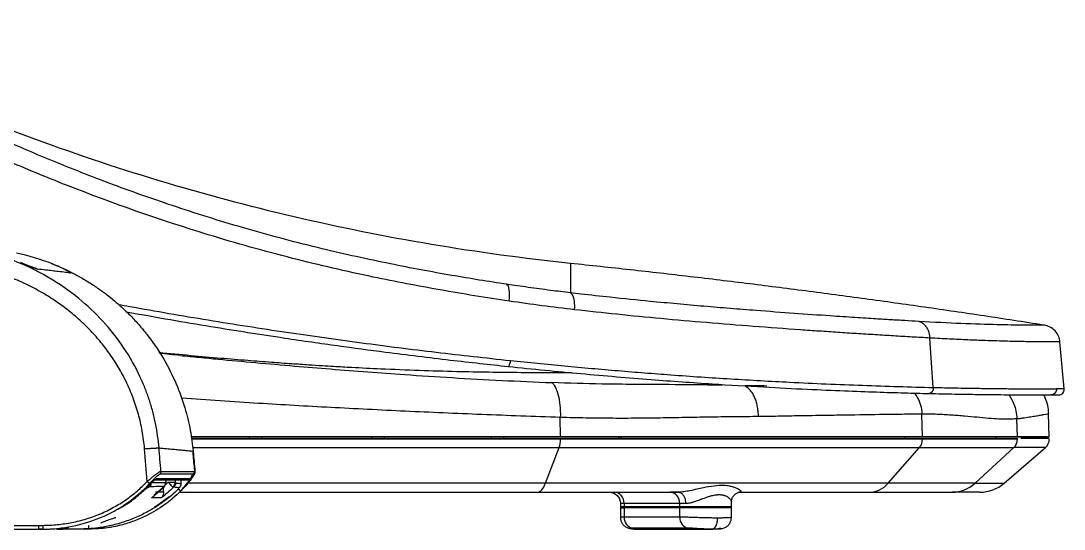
# Model space of a CAD drawing. Header units: millimetres. Extents: x 22 to 2359, y 6 to 1660.
# Drawn here: x 549.2 to 831.1, y 514.5 to 651.9 of the extents above; entities that cross this region are included whole.
import ezdxf

# ---------------------------------------------------------------- set-up
doc = ezdxf.new("R2010")
doc.units = ezdxf.units.MM
doc.layers.get('0').update_dxf_attribs({"linetype": 'CONTINUOUS'})

msp = doc.modelspace()

# ---------------------------------------------------------------- linework, layer by layer
for p, q in [((553.62, 584.66), (553.72, 584.84)), ((697.76, 586.31), (697.72, 578.36)), ((795.77, 552.77), (794.87, 566.14)), ((831.12, 552.38), (830.01, 565.09)), ((827.55, 550.75), (829.63, 550.75)), ((831.12, 552.38), (829.03, 552.38)), ((695.05, 539.45), (694.99, 544.67)), ((792.85, 539.45), (792.68, 545.55)), ((818.53, 539.45), (818.37, 544.31)), ((827.11, 539.45), (826.89, 545.77)), ((695.05, 539.45), (595.24, 539.45)), ((695.05, 538.94), (595.31, 538.94)), ((695.05, 538.82), (595.33, 538.82)), ((611.01, 538.94), (611.01, 539.44)), ((614.44, 538.94), (614.44, 539.44)), ((644.08, 538.94), (644.08, 539.44)), ((647.45, 538.94), (647.45, 539.44)), ((676.44, 538.94), (676.44, 539.44)), ((679.72, 538.94), (679.72, 539.44)), ((694.05, 539.44), (694.05, 539.45)), ((792.85, 539.45), (695.05, 539.45)), ((695.05, 538.82), (695.05, 538.94)), ((792.85, 538.94), (695.05, 538.94)), ((792.85, 538.82), (695.05, 538.82)), ((710.83, 538.94), (710.83, 539.44)), ((711.42, 538.94), (711.42, 539.44)), ((718.61, 539.04), (718.61, 538.94)), ((723.61, 538.94), (723.61, 539.04)), ((728.86, 539.04), (728.86, 538.94)), ((733.86, 538.94), (733.86, 539.04)), ((745.73, 538.94), (745.74, 539.04)), ((778.37, 538.94), (778.38, 539.04)), ((788.21, 538.94), (788.21, 539.44)), ((790.57, 539.44), (790.57, 539.45)), ((818.53, 539.45), (792.85, 539.45)), ((792.85, 538.82), (792.85, 538.94)), ((818.53, 538.94), (792.85, 538.94)), ((818.53, 538.82), (792.85, 538.82)), ((812.78, 538.94), (812.78, 539.44)), ((815.71, 539.44), (815.71, 539.45)), ((818.53, 539.45), (827.11, 539.45)), ((818.53, 538.82), (818.53, 538.94)), ((824.11, 539.44), (824.11, 539.45)), ((827.11, 538.82), (827.11, 538.94)), ((595.67, 536.56), (694.71, 536.56)), ((690.98, 526.9), (694.71, 536.56)), ((694.71, 536.56), (792.06, 536.56)), ((783.6, 526.9), (792.06, 536.56)), ((792.06, 536.56), (817.56, 536.56)), ((807.05, 526.9), (817.56, 536.56)), ((814.93, 526.9), (826.08, 536.56)), ((826.08, 536.56), (817.56, 536.56)), ((587.08, 530.08), (596.26, 530.08)), ((585.25, 527.77), (594.38, 527.77)), ((586.02, 528.16), (595.17, 528.16)), ((586.91, 529.43), (596.09, 529.43)), ((588.4, 527.77), (588.39, 527.2)), ((588.42, 527.2), (588.39, 527.2)), ((590.99, 527.12), (591, 527.77)), ((589.01, 527.16), (590.99, 527.12)), ((592.15, 524.45), (688.8, 524.45)), ((592.49, 526.73), (592.46, 526.66)), ((690.98, 526.9), (594.25, 526.9)), ((688.8, 524.45), (726.88, 524.45)), ((783.6, 526.9), (690.98, 526.9)), ((726.88, 524.45), (724.64, 524.45)), ((743.71, 524.45), (778.62, 524.45)), ((778.62, 524.45), (800.87, 524.45)), ((807.05, 526.9), (783.6, 526.9)), ((808.38, 524.45), (800.87, 524.45)), ((807.05, 526.9), (814.93, 526.9)), ((741.24, 520.45), (741.24, 521.8)), ((711.24, 521.45), (711.24, 520.45)), ((711.24, 521.45), (712.24, 521.45)), ((712.24, 520.45), (711.24, 520.45)), ((711.24, 520.25), (711.24, 517.45)), ((711.24, 520.25), (712.24, 520.25)), ((712.24, 521.45), (727.24, 521.45)), ((712.24, 521.45), (712.24, 520.45)), ((727.24, 520.45), (712.24, 520.45)), ((727.24, 520.25), (712.24, 520.25)), ((712.24, 520.25), (712.24, 517.7)), ((727.24, 521.45), (727.24, 520.45)), ((727.24, 521.45), (728.84, 521.45)), ((741.24, 520.45), (727.24, 520.45)), ((727.24, 520.25), (727.24, 517.7)), ((741.24, 520.25), (727.24, 520.25)), ((741.24, 517.45), (741.24, 520.25)), ((727.24, 517.7), (712.24, 517.7)), ((555.05, 514.45), (553.98, 514.45)), ((564.93, 514.45), (560.12, 514.45)), ((567.68, 514.45), (567.62, 514.45)), ((729.56, 514.71), (714.56, 514.71)), ((716.49, 514.45), (735.99, 514.45))]:
    msp.add_line(p, q)
for centre, radius, start, end in [((829.63, 552.25), 1.5, 270.0023, 4.9998), ((824.11, 538.82), 3, 310.9144, 0), ((586.42, 527.24), 2, 317.9791, 358.9812), ((808.38, 534.45), 10, 270, 310.9144), ((711.44, 520.25), 0.2, 90, 180), ((741.04, 520.25), 0.2, 0, 90)]:
    msp.add_arc(centre, radius, start, end)
at = {"extrusion": (0, 0, -1)}
msp.add_arc((-708.24, 521.45), 3, 90, 180, dxfattribs=at)
for centre, major_axis, ratio, start_param, end_param in [((679.66, 575.77), (-0.74, -4.94), 0.293308, 1.685243, 3.048387), ((681.07, 559.95), (0.16, 1.49), 0.297642, 3.141595, 4.813893), ((694.05, 538.82), (0, -3), 0.334138, 0.714091, 1.570796), ((790.57, 538.82), (0, -3), 0.75932, 0.714091, 1.570796), ((815.71, 538.82), (0, -3), 0.942802, 0.714091, 1.570796), ((688.8, 534.45), (0, -10), 0.334138, 0, 0.714091), ((709.64, 521.45), (0, -3), 0.866025, 1.570796, 3.141593), ((724.64, 521.45), (0, 3), 0.866025, 4.712389, 6.283185), ((778.62, 534.45), (0, -10), 0.75932, 0, 0.714091), ((800.87, 534.45), (0, -10), 0.942802, 0, 0.714091), ((712.41, 520.25), (0, -0.2), 0.866025, 3.141593, 4.712389), ((727.41, 520.25), (0, -0.2), 0.866025, 3.141593, 4.712389), ((714.84, 517.7), (0, -3), 0.866025, 4.712389, 6.175836), ((729.84, 517.7), (0, -3), 0.866025, 4.712389, 6.175836), ((553.98, 515.95), (0, -1.5), 0.117035, 0, 1.214665)]:
    msp.add_ellipse(centre, major_axis=major_axis, ratio=ratio, start_param=start_param, end_param=end_param)
for points, knots in [([(697.76, 586.31), (685.16, 587.63), (660.13, 591.05), (623, 598.52), (586.47, 608.29), (550.56, 620.4), (515.26, 634.84), (492.32, 645.96), (480.99, 651.91)], [0, 0, 0, 0, 0.166532, 0.332786, 0.498285, 0.664187, 0.83162, 1, 1, 1, 1]), ([(680.53, 580.67), (675.59, 581.41), (665.11, 583.1), (648.46, 586.22), (629.99, 590.3), (610.69, 595.4), (591.88, 601.24), (574.8, 607.28), (559.33, 613.32), (544.9, 619.47), (535.54, 623.73), (530.9, 625.87)], [0, 0, 0, 0, 0.098427, 0.207825, 0.329348, 0.463256, 0.590093, 0.704031, 0.806426, 0.903868, 1, 1, 1, 1]), ([(681.18, 576.11), (678.05, 576.59), (671.85, 577.54), (662.59, 579.12), (653.48, 580.8), (643.8, 582.74), (633.54, 584.99), (618.63, 588.62), (594.48, 595.37), (568.61, 604.45), (548.08, 612.93), (537.2, 617.71), (531.75, 620.17), (528.81, 621.51)], [0, 0, 0, 0, 0.061288, 0.121464, 0.180539, 0.238528, 0.309419, 0.379865, 0.528069, 0.779807, 0.889196, 0.940022, 1, 1, 1, 1]), ([(586.56, 536.41), (586.45, 537.51), (586.23, 539.71), (585.65, 542.99), (584.89, 546.25), (583.93, 549.47), (582.78, 552.63), (580.72, 557.4), (577.19, 563.67), (571.59, 570.78), (564.77, 577.21), (557.77, 582.07), (550.65, 585.78), (543.61, 588.59), (538.42, 589.8), (535.69, 590.44)], [0, 0, 0, 0, 0.041577, 0.083349, 0.125291, 0.167397, 0.209672, 0.252113, 0.362822, 0.479423, 0.591867, 0.715085, 0.799396, 0.894374, 1, 1, 1, 1]), ([(549.42, 586.44), (550.38, 586.04), (551.3, 585.66), (552.82, 585.07), (553.43, 584.87), (553.72, 584.84)], [0, 0, 0, 0, 0.5, 0.5, 1, 1, 1, 1]), ([(582.65, 536.2), (582.57, 537), (582.41, 538.61), (581.92, 541.75), (581.06, 545.54), (579.66, 549.86), (577.94, 553.91), (575.95, 557.7), (573.71, 561.25), (571.23, 564.58), (568.52, 567.71), (565.55, 570.66), (562.31, 573.45), (558.76, 576.07), (554.86, 578.53), (550.56, 580.79), (545.83, 582.82), (541.58, 584.23), (537.97, 585.19), (536.09, 585.58), (535.15, 585.77)], [0, 0, 0, 0, 0.032808, 0.065551, 0.129003, 0.190348, 0.249738, 0.307492, 0.364133, 0.420184, 0.47618, 0.532714, 0.59044, 0.650128, 0.712525, 0.778309, 0.847981, 0.921887, 0.960762, 1, 1, 1, 1]), ([(553.72, 584.84), (554.46, 584.76), (555.91, 584.61), (557.74, 584.4), (559.59, 584.18), (561.38, 583.96), (562.31, 583.82), (562.78, 583.75)], [0, 0, 0, 0, 0.175883, 0.342762, 0.500649, 0.747647, 1, 1, 1, 1]), ([(562.78, 583.75), (562.93, 583.72), (562.39, 584.06), (560.47, 585.03), (559.14, 585.63), (557.76, 586.17)], [0, 0, 0, 0, 0.5, 0.5, 1, 1, 1, 1]), ([(558.32, 585.94), (559.55, 585.44), (560.67, 584.92), (561.83, 584.33), (562.12, 584.17), (562.31, 584.06)], [0, 0, 0, 0, 0.687315, 0.687315, 1, 1, 1, 1]), ([(562.63, 584), (563.46, 583.59), (565.27, 582.63), (567.95, 581.04), (570.57, 579.28), (572.9, 577.54), (574.97, 575.84), (576.78, 574.22), (578.36, 572.7), (579.72, 571.29), (580.88, 570.02), (581.84, 568.9), (582.63, 567.95), (584.76, 565.26), (587.86, 560.68), (591.23, 553.99), (593.57, 547.5), (595.08, 541.38), (595.55, 537.4), (595.78, 535.51)], [0, 0, 0, 0, 0.045267, 0.100544, 0.151922, 0.199399, 0.242974, 0.282649, 0.318421, 0.350294, 0.378265, 0.402336, 0.422506, 0.438776, 0.570188, 0.692013, 0.80425, 0.906934, 1, 1, 1, 1]), ([(697.72, 578.36), (695.94, 578.57), (692.14, 579.04), (686.41, 579.81), (682.45, 580.38), (680.53, 580.67)], [0, 0, 0, 0, 0.314545, 0.66942, 1, 1, 1, 1]), ([(791.82, 570.62), (790.58, 570.69), (788.11, 570.84), (784.27, 571.07), (779.82, 571.34), (774.41, 571.68), (763.96, 572.37), (752.65, 573.19), (740.93, 574.12), (733.79, 574.71), (726.59, 575.35), (718.2, 576.14), (709.54, 577.02), (702.28, 577.82), (698.66, 578.25), (697.72, 578.36)], [0, 0, 0, 0, 0.048879, 0.097766, 0.146658, 0.214638, 0.292956, 0.511545, 0.584218, 0.656424, 0.727756, 0.797817, 0.900292, 0.973892, 1, 1, 1, 1]), ([(575.62, 575.23), (576.62, 575.04), (584.71, 573.58), (599.88, 570.97), (620.76, 567.7), (641.29, 564.81), (661.49, 562.24), (674.83, 560.78), (681.53, 560.05)], [0, 0, 0, 0, 0.02826, 0.226439, 0.425236, 0.615622, 0.807195, 1, 1, 1, 1]), ([(698.84, 573.8), (695.91, 574.15), (690.08, 574.84), (684.14, 575.69), (681.18, 576.11)], [0, 0, 0, 0, 0.501494, 1, 1, 1, 1]), ([(577.49, 573.27), (577.73, 573.22), (581.79, 572.49), (589.48, 571.13), (603.6, 568.75), (616.33, 566.75), (627.73, 565.08), (636.83, 563.79), (649.32, 562.12), (662.14, 560.54), (673.16, 559.28), (678.37, 558.73), (680.91, 558.45)], [0, 0, 0, 0, 0.006967, 0.11646, 0.220843, 0.412647, 0.483125, 0.550323, 0.675985, 0.846064, 0.92484, 1, 1, 1, 1]), ([(794.87, 566.14), (793.26, 566.23), (790.07, 566.41), (785.12, 566.7), (780.13, 567.01), (775.1, 567.32), (770.04, 567.65), (764.98, 567.99), (757.46, 568.5), (747.43, 569.24), (734.82, 570.25), (722.49, 571.34), (710.57, 572.49), (702.66, 573.37), (698.84, 573.8)], [0, 0, 0, 0, 0.062236, 0.123209, 0.182919, 0.241365, 0.298548, 0.354468, 0.409125, 0.541756, 0.667152, 0.785325, 0.896272, 1, 1, 1, 1]), ([(825.81, 569.6), (825.81, 569.6), (825.8, 569.6), (824.83, 569.59), (820.51, 569.59), (813.4, 569.69), (803.84, 569.99), (795.98, 570.38), (791.82, 570.62)], [0, 0, 0, 0, 0.000073, 0.20301, 0.405862, 0.608147, 0.809384, 1, 1, 1, 1]), ([(830.01, 565.06), (829.96, 565.62), (829.7, 566.69), (828.76, 568.14), (827.38, 569.18), (826.32, 569.51), (825.77, 569.6)], [0, 0, 0, 0, 0.242824, 0.5, 0.757176, 1, 1, 1, 1]), ([(830.01, 565.09), (830.01, 565.09), (830.01, 565.09), (829.63, 565.09), (827.9, 565.09), (825.05, 565.1), (821.08, 565.14), (816.86, 565.22), (812.98, 565.33), (809.44, 565.45), (805.23, 565.62), (800.25, 565.84), (796.65, 566.04), (794.87, 566.14)], [0, 0, 0, 0, 0.000256, 0.125827, 0.251412, 0.376961, 0.502338, 0.627432, 0.690988, 0.75216, 0.836848, 0.919461, 1, 1, 1, 1]), ([(698.18, 556.75), (693.61, 556.73), (683.28, 556.74), (669.45, 556.95), (656.8, 557.32), (647.33, 557.7), (639.63, 558.08), (634.39, 558.38), (630.5, 558.61), (626.72, 558.85), (622.12, 559.16), (616.64, 559.56), (610.27, 560.05), (603.01, 560.66), (595, 561.37), (589.4, 561.9), (586.52, 562.18)], [0, 0, 0, 0, 0.127066, 0.285561, 0.378626, 0.472371, 0.543759, 0.5874, 0.613993, 0.646799, 0.6871, 0.735058, 0.790783, 0.854305, 0.925103, 1, 1, 1, 1]), ([(592.36, 561.42), (594.05, 561.25), (597.44, 560.92), (604.21, 560.27), (609.28, 559.8), (612.66, 559.49)], [0, 0, 0, 0, 0.250164, 0.5002, 1, 1, 1, 1]), ([(612.66, 559.49), (616.19, 559.18), (622.93, 558.58), (633.04, 557.74), (642.95, 556.97), (653.93, 556.18), (666, 555.39), (679.27, 554.64), (688.18, 554.27), (692.67, 554.08)], [0, 0, 0, 0, 0.130209, 0.249109, 0.374422, 0.498477, 0.658924, 0.827816, 1, 1, 1, 1]), ([(680.91, 558.45), (687.56, 557.75), (700.67, 556.47), (719.08, 554.92), (735.52, 553.75), (749.54, 552.91), (761.41, 552.3), (771.54, 551.86), (780.28, 551.54), (787.86, 551.31), (792.45, 551.19), (794.59, 551.14)], [0, 0, 0, 0, 0.15084, 0.301546, 0.4382, 0.558941, 0.665984, 0.761612, 0.848138, 0.927891, 1, 1, 1, 1]), ([(681.53, 560.05), (683.97, 559.8), (688.87, 559.29), (696.16, 558.59), (703.42, 557.93), (710.63, 557.31), (717.79, 556.72), (728.06, 555.94), (741.35, 555.05), (755.26, 554.27), (767.03, 553.72), (776.85, 553.33), (786.57, 553), (792.67, 552.85), (795.77, 552.77)], [0, 0, 0, 0, 0.055333, 0.111074, 0.167225, 0.223787, 0.280762, 0.33815, 0.473018, 0.612897, 0.703977, 0.798853, 0.897527, 1, 1, 1, 1]), ([(692.67, 554.08), (693.06, 553.81), (693.73, 552.91), (694.45, 550.82), (694.91, 548.11), (695.02, 545.9), (694.99, 544.67)], [0, 0, 0, 0, 0.249776, 0.499858, 0.749941, 1, 1, 1, 1]), ([(719.51, 553.55), (718, 553.56), (713.64, 553.59), (709.17, 553.66), (706.26, 553.7)], [0, 0, 0, 0, 0.347396, 1, 1, 1, 1]), ([(748.54, 544.89), (748.52, 545.4), (748.48, 546.38), (748.23, 547.77), (747.91, 549.03), (747.49, 550.15), (746.62, 551.9), (745.63, 552.66), (744.87, 553.24)], [0, 0, 0, 0, 0.135347, 0.261581, 0.382827, 0.5018, 0.620704, 1, 1, 1, 1]), ([(747.89, 553.19), (747.39, 553.2), (746.39, 553.21), (745.37, 553.23), (744.87, 553.24)], [0, 0, 0, 0, 0.50865, 1, 1, 1, 1]), ([(795.77, 552.77), (796.79, 552.75), (798.86, 552.7), (801.84, 552.64), (804.79, 552.59), (808.45, 552.53), (812.75, 552.47), (817.18, 552.43), (821.15, 552.4), (824.32, 552.39), (827.09, 552.38), (828.34, 552.38), (829.03, 552.38)], [0, 0, 0, 0, 0.059667, 0.121206, 0.184617, 0.249901, 0.369667, 0.499803, 0.617145, 0.749869, 0.861515, 1, 1, 1, 1]), ([(694.99, 544.67), (691.44, 544.79), (684.4, 545.03), (673.85, 545.44), (663.42, 545.87), (653.14, 546.33), (643, 546.82), (633.02, 547.34), (623.2, 547.88), (609.78, 548.69), (599.6, 549.37), (592.64, 549.87)], [0, 0, 0, 0, 0.10691, 0.211844, 0.314802, 0.415787, 0.514798, 0.611838, 0.706908, 0.800009, 1, 1, 1, 1]), ([(790.6, 551.29), (790.94, 550.89), (791.62, 549.91), (792.38, 548.08), (792.66, 546.48), (792.68, 545.55)], [0, 0, 0, 0, 0.282124, 0.641052, 1, 1, 1, 1]), ([(794.59, 551.14), (795.79, 551.11), (798.2, 551.06), (801.6, 550.99), (804.82, 550.94), (808.37, 550.88), (812.12, 550.84), (816.13, 550.8), (819.82, 550.77), (823.07, 550.76), (825.24, 550.75), (826.68, 550.75), (827.26, 550.75), (827.55, 550.75)], [0, 0, 0, 0, 0.071613, 0.142977, 0.214234, 0.285525, 0.392615, 0.499822, 0.624918, 0.749885, 0.874702, 0.937244, 1, 1, 1, 1]), ([(816.19, 550.84), (816.73, 550.05), (817.47, 548.66), (818.14, 546.44), (818.34, 545.06), (818.37, 544.31)], [0, 0, 0, 0, 0.456603, 0.728312, 1, 1, 1, 1]), ([(825.56, 550.81), (825.73, 550.49), (826.43, 548.98), (826.84, 547.25), (826.89, 545.72)], [0, 0, 0, 0, 0.222168, 1, 1, 1, 1]), ([(829.03, 552.38), (829.06, 551.97), (828.92, 551.55), (828.37, 550.93), (827.96, 550.75), (827.55, 550.75)], [0, 0, 0, 0, 0.5, 0.5, 1, 1, 1, 1]), ([(748.54, 544.89), (746.46, 544.87), (742.32, 544.83), (735.95, 544.77), (729.46, 544.64), (722.73, 544.51), (715.95, 544.42), (708.98, 544.41), (702.06, 544.47), (697.3, 544.6), (694.99, 544.67)], [0, 0, 0, 0, 0.124688, 0.248525, 0.372612, 0.497207, 0.628093, 0.747906, 0.877612, 1, 1, 1, 1]), ([(792.68, 545.55), (791.13, 545.54), (787.84, 545.51), (780.99, 545.41), (774.08, 545.31), (766.62, 545.19), (760.89, 545.11), (754.61, 544.98), (750.57, 544.92), (748.54, 544.89)], [0, 0, 0, 0, 0.119464, 0.251768, 0.501933, 0.601814, 0.751279, 0.874843, 1, 1, 1, 1]), ([(818.37, 544.31), (817.92, 544.27), (816.97, 544.17), (815.35, 544.14), (813.29, 544.21), (810.73, 544.4), (807.63, 544.7), (804.84, 544.96), (802.48, 545.16), (800.04, 545.34), (797.45, 545.48), (794.76, 545.55), (793.36, 545.55), (792.68, 545.55)], [0, 0, 0, 0, 0.078171, 0.161603, 0.250334, 0.375111, 0.499774, 0.624385, 0.68673, 0.749135, 0.87424, 0.938798, 1, 1, 1, 1]), ([(818.37, 544.31), (818.72, 544.36), (819.42, 544.45), (820.7, 544.63), (822.14, 544.85), (823.6, 545.09), (824.79, 545.3), (826.39, 545.61), (826.68, 545.67), (826.89, 545.72)], [0, 0, 0, 0, 0.063008, 0.125816, 0.250943, 0.375624, 0.500082, 0.624827, 1, 1, 1, 1]), ([(826.51, 539.44), (826.51, 539.44), (826.5, 539.44), (826.5, 539.44), (826.46, 539.44), (826.28, 539.44), (825.74, 539.44), (824.93, 539.44), (823.83, 539.44), (822.45, 539.44), (820.79, 539.44), (819.41, 539.44), (818.57, 539.44), (818.39, 539.44), (818.12, 539.44), (817.52, 539.44), (816.17, 539.44), (814.08, 539.44), (811.31, 539.44), (808.79, 539.44), (806.9, 539.44), (805.79, 539.44), (804.09, 539.44), (801.41, 539.44), (798.22, 539.44), (796.04, 539.44), (795.11, 539.44), (794.76, 539.44), (794.25, 539.44), (793.12, 539.44), (791.72, 539.44), (790.29, 539.44), (788.13, 539.44), (785.55, 539.44), (782.91, 539.44), (781.39, 539.44), (779.1, 539.44), (776.38, 539.44), (773.22, 539.44), (770.01, 539.44), (765.94, 539.44), (760.92, 539.44), (755.79, 539.44), (750.54, 539.44), (745.16, 539.44), (741.04, 539.44), (738.48, 539.44), (737.55, 539.44), (736.15, 539.44), (734.03, 539.44), (731.19, 539.44), (727.39, 539.44), (722.58, 539.44), (716.74, 539.44), (711.82, 539.44), (707.84, 539.44), (703.85, 539.44), (699.82, 539.44), (695.77, 539.44), (691.69, 539.44), (687.59, 539.44), (683.99, 539.44), (681.92, 539.44), (676.75, 539.44), (671.81, 539.44), (667.11, 539.44), (666.06, 539.44), (664.23, 539.44), (660.56, 539.44), (653.22, 539.44), (644.81, 539.44), (636.37, 539.44), (627.92, 539.44), (619.45, 539.44), (610.95, 539.44), (604.56, 539.44), (599.3, 539.44), (596.17, 539.44), (595.18, 539.44)], [0, 0, 0, 0, 0.002841, 0.005348, 0.007856, 0.027913, 0.04797, 0.068027, 0.088084, 0.108141, 0.128198, 0.148255, 0.150762, 0.152016, 0.15327, 0.158284, 0.168312, 0.188369, 0.208427, 0.228484, 0.238512, 0.243526, 0.248541, 0.268598, 0.288655, 0.298683, 0.301191, 0.302444, 0.303698, 0.308712, 0.318741, 0.323755, 0.328769, 0.348826, 0.358855, 0.363869, 0.368883, 0.38894, 0.398969, 0.408998, 0.429055, 0.449112, 0.469169, 0.489226, 0.509283, 0.52934, 0.534354, 0.536862, 0.539369, 0.549397, 0.559426, 0.569454, 0.589511, 0.609569, 0.629626, 0.639654, 0.649683, 0.66974, 0.679768, 0.689797, 0.709854, 0.719883, 0.724897, 0.729911, 0.770025, 0.772532, 0.77504, 0.780054, 0.790082, 0.81014, 0.850254, 0.870311, 0.890368, 0.930482, 0.950539, 0.970596, 0.990653, 1, 1, 1, 1]), ([(819.43, 539.04), (820.03, 539.04), (821.24, 539.04), (822.84, 539.04), (824.22, 539.04), (825.32, 539.04), (826.14, 539.04), (826.68, 539.04), (826.86, 539.04), (826.9, 539.04), (826.9, 539.04), (826.9, 539.04), (826.9, 539.04)], [0, 0, 0, 0, 0.121179, 0.260146, 0.399112, 0.538079, 0.677046, 0.816012, 0.954979, 0.97235, 0.989721, 1, 1, 1, 1]), ([(586.56, 536.41), (587.24, 536.35), (588.6, 536.24), (590.35, 536.09), (591.89, 535.94), (593.2, 535.82), (594.28, 535.7), (595.16, 535.6), (595.57, 535.54), (595.78, 535.51)], [0, 0, 0, 0, 0.145888, 0.29076, 0.434622, 0.57748, 0.719338, 0.860183, 1, 1, 1, 1]), ([(583.37, 527.35), (583.5, 527.47), (583.75, 527.68), (584.24, 528.09), (584.79, 528.55), (585.38, 529.03), (585.88, 529.43), (586.31, 529.73), (586.65, 529.94), (586.91, 530.06), (587.03, 530.08), (587.08, 530.08)], [0, 0, 0, 0, 0.082533, 0.161889, 0.311145, 0.447972, 0.574754, 0.693057, 0.80316, 0.90557, 1, 1, 1, 1]), ([(596.26, 530.08), (596.27, 530.07), (596.28, 530.04), (596.1, 529.78), (595.86, 529.48), (595.69, 529.28), (595.66, 529.24)], [0, 0, 0, 0, 0.27842, 0.588411, 0.932205, 1, 1, 1, 1]), ([(555.17, 515.48), (555.82, 515.49), (557.12, 515.51), (559.74, 515.71), (563.04, 516.2), (566.94, 517.18), (570.72, 518.55), (574.29, 520.29), (577.61, 522.34), (580.67, 524.67), (582.47, 526.46), (583.37, 527.35)], [0, 0, 0, 0, 0.061962, 0.123271, 0.249925, 0.378964, 0.506722, 0.632701, 0.757311, 0.87928, 1, 1, 1, 1]), ([(583.76, 526.2), (583.96, 526.4), (584.37, 526.82), (584.87, 527.31), (585.28, 527.69), (585.58, 527.93), (585.85, 528.12), (585.96, 528.15), (586.02, 528.16)], [0, 0, 0, 0, 0.217649, 0.449335, 0.575591, 0.715133, 0.858525, 1, 1, 1, 1]), ([(583.92, 526.66), (584.55, 527.32), (585.15, 527.97), (586.23, 529.03), (586.7, 529.42), (586.91, 529.43)], [0, 0, 0, 0, 0.5, 0.5, 1, 1, 1, 1]), ([(592.31, 524.73), (592.94, 525.36), (593.99, 526.54), (595.14, 528.12), (595.49, 528.94), (595.59, 529.22)], [0, 0, 0, 0, 0.426622, 0.802392, 1, 1, 1, 1]), ([(595.17, 528.16), (595.17, 528.14), (595.17, 528.1), (594.98, 527.8), (594.68, 527.37), (594.28, 526.86), (593.84, 526.32), (593.37, 525.78), (592.89, 525.26), (592.56, 524.92), (592.39, 524.75)], [0, 0, 0, 0, 0.112719, 0.239712, 0.374952, 0.508655, 0.638078, 0.763417, 0.884255, 1, 1, 1, 1]), ([(596.09, 529.43), (596.13, 529.42), (596.02, 529.2), (595.61, 528.54), (595.31, 528.11), (594.27, 526.73), (593.37, 525.68), (592.4, 524.7)], [0, 0, 0, 0, 0.25, 0.25, 0.5, 0.5, 1, 1, 1, 1]), ([(555.05, 514.45), (560.44, 514.45), (565.82, 515.53), (575.72, 519.67), (580.25, 522.75), (583.92, 526.66)], [0, 0, 0, 0, 0.5, 0.5, 1, 1, 1, 1]), ([(592.39, 524.75), (591.71, 524.1), (590.34, 522.78), (588.09, 521.02), (585.67, 519.43), (582.92, 517.92), (579.78, 516.57), (576.1, 515.43), (572.03, 514.62), (569.11, 514.51), (567.62, 514.45)], [0, 0, 0, 0, 0.102796, 0.206689, 0.311681, 0.417775, 0.548586, 0.682971, 0.837193, 1, 1, 1, 1]), ([(575.56, 519.83), (576.37, 520.3), (578.26, 521.48), (581.05, 523.57), (582.87, 525.34), (583.76, 526.2)], [0, 0, 0, 0, 0.268021, 0.643266, 1, 1, 1, 1]), ([(584.08, 525.91), (584.03, 525.9), (583.94, 525.89), (583.72, 525.78), (583.45, 525.61), (583.1, 525.37), (582.7, 525.07), (582.24, 524.71), (581.72, 524.3), (581.36, 524.01), (581.17, 523.86)], [0, 0, 0, 0, 0.101221, 0.204712, 0.315034, 0.433129, 0.560264, 0.697113, 0.846049, 1, 1, 1, 1]), ([(587.93, 525.97), (587.36, 525.97), (586.22, 525.97), (584.79, 525.93), (584.08, 525.91)], [0, 0, 0, 0, 0.499615, 1, 1, 1, 1]), ([(588.35, 527), (587.78, 527), (586.64, 527), (585.21, 526.96), (584.5, 526.94)], [0, 0, 0, 0, 0.498619, 1, 1, 1, 1]), ([(584.55, 522.94), (585.12, 523.4), (586.25, 524.31), (587.29, 525.32), (587.82, 525.82)], [0, 0, 0, 0, 0.500595, 1, 1, 1, 1]), ([(587.75, 524.42), (587.44, 524.43), (586.81, 524.45), (586.01, 524.46), (585.6, 524.46)], [0, 0, 0, 0, 0.50105, 1, 1, 1, 1]), ([(590.41, 525.74), (589.89, 525.25), (588.85, 524.25), (587.73, 523.33), (587.17, 522.88)], [0, 0, 0, 0, 0.497972, 1, 1, 1, 1]), ([(587.75, 524.42), (587.75, 524.26), (587.75, 523.94), (587.64, 523.59), (587.53, 523.34), (587.39, 523.11), (587.26, 522.97), (587.17, 522.88)], [0, 0, 0, 0, 0.249849, 0.499701, 0.624806, 0.749911, 1, 1, 1, 1]), ([(587.75, 524.42), (587.73, 524.71), (587.73, 525.04), (587.72, 525.57), (587.73, 525.76), (587.73, 525.95)], [0, 0, 0, 0, 0.641078, 0.641078, 1, 1, 1, 1]), ([(587.82, 525.82), (587.83, 525.84), (587.87, 525.88), (587.92, 525.94), (587.93, 525.96), (587.93, 525.97)], [0, 0, 0, 0, 0.208756, 0.512453, 1, 1, 1, 1]), ([(589.01, 527.16), (588.8, 526.96), (588.54, 526.7), (588.26, 526.44), (588.2, 526.39)], [0, 0, 0, 0, 0.769697, 1, 1, 1, 1]), ([(590.41, 525.74), (590.39, 525.75), (590.37, 525.78), (590.24, 525.92), (589.97, 526.18), (589.63, 526.52), (589.39, 526.78), (589.23, 526.95), (589.09, 527.08), (589.01, 527.16)], [0, 0, 0, 0, 0.125162, 0.251305, 0.501702, 0.751372, 0.81417, 0.876772, 1, 1, 1, 1]), ([(592.05, 525.69), (592.1, 525.68), (591.74, 525.26), (590.72, 524.27), (590.07, 523.68), (589.4, 523.14)], [0, 0, 0, 0, 0.5, 0.5, 1, 1, 1, 1]), ([(590.99, 527.12), (590.98, 527.1), (590.95, 527.05), (590.86, 526.9), (590.77, 526.73), (590.69, 526.56), (590.58, 526.31), (590.47, 526), (590.43, 525.82), (590.42, 525.77), (590.41, 525.74)], [0, 0, 0, 0, 0.120564, 0.249524, 0.375368, 0.437094, 0.502767, 0.752188, 0.874122, 1, 1, 1, 1]), ([(590.41, 525.74), (590.47, 525.8), (590.55, 525.88), (590.57, 525.89), (590.58, 525.89)], [0, 0, 0, 0, 0.723069, 1, 1, 1, 1]), ([(590.99, 527.12), (590.99, 527.07), (591, 526.97), (591.01, 526.94), (591.01, 526.92)], [0, 0, 0, 0, 0.505108, 1, 1, 1, 1]), ([(591.01, 526.92), (591.32, 526.9), (591.94, 526.85), (592.31, 526.77), (592.49, 526.73)], [0, 0, 0, 0, 0.498012, 1, 1, 1, 1]), ([(743.71, 524.45), (743.79, 524.47), (743.94, 524.49), (743.88, 524.68), (743.63, 524.94), (743.18, 525.24), (742.54, 525.56), (741.72, 525.86), (740.61, 526.12), (738.2, 526.4), (734.44, 525.86), (730.64, 524.94), (728.62, 524.58), (727.71, 524.49), (727.22, 524.46), (726.99, 524.45), (726.88, 524.45)], [0, 0, 0, 0, 0.05135, 0.103718, 0.157986, 0.214352, 0.272189, 0.331931, 0.392873, 0.47467, 0.713793, 0.862634, 0.93291, 0.966679, 0.983361, 1, 1, 1, 1]), ([(726.88, 524.45), (727.01, 524.44), (727.27, 524.42), (727.76, 524.18), (728.25, 523.68), (728.72, 522.73), (728.79, 521.94), (728.84, 521.45)], [0, 0, 0, 0, 0.125622, 0.251298, 0.501603, 0.69048, 1, 1, 1, 1]), ([(741.24, 521.8), (741.24, 522.12), (741.34, 522.69), (741.74, 523.44), (742.32, 524.05), (742.81, 524.29), (743.08, 524.38)], [0, 0, 0, 0, 0.258371, 0.494865, 0.735808, 1, 1, 1, 1]), ([(743.71, 524.45), (743.53, 524.44), (743.26, 524.43), (743, 524.36), (742.93, 524.34)], [0, 0, 0, 0, 0.701705, 1, 1, 1, 1]), ([(743.05, 524.37), (743.06, 524.37), (743.26, 524.42), (743.47, 524.45), (743.71, 524.45)], [0, 0, 0, 0, 0.029839, 1, 1, 1, 1]), ([(589.4, 523.14), (588.57, 522.5), (586.87, 521.18), (584.02, 519.42), (580.86, 517.81), (577.38, 516.44), (573.75, 515.41), (569.58, 514.63), (566.65, 514.52), (564.93, 514.45)], [0, 0, 0, 0, 0.11852, 0.244633, 0.378347, 0.519667, 0.668589, 0.8048, 1, 1, 1, 1]), ([(587.17, 522.88), (586.8, 522.89), (586.07, 522.93), (585.06, 522.94), (584.55, 522.94)], [0, 0, 0, 0, 0.499916, 1, 1, 1, 1]), ([(728.84, 521.45), (729, 521.45), (729.32, 521.47), (729.83, 521.54), (730.28, 521.64), (730.6, 521.72), (730.77, 521.77), (730.86, 521.79), (731.1, 521.86), (731.5, 521.99), (732.08, 522.19), (732.57, 522.37), (732.97, 522.52), (733.37, 522.66), (733.87, 522.85), (734.47, 523.06), (734.97, 523.23), (735.29, 523.33), (735.44, 523.38), (735.54, 523.41), (735.81, 523.48), (736.25, 523.6), (736.81, 523.71), (737.23, 523.76), (737.5, 523.78), (737.68, 523.79), (737.98, 523.8), (738.4, 523.78), (738.79, 523.72), (739.05, 523.66), (739.17, 523.63), (739.24, 523.61), (739.42, 523.55), (739.69, 523.45), (740.04, 523.27), (740.27, 523.12), (740.4, 523.02), (740.45, 522.98), (740.51, 522.93), (740.65, 522.81), (740.83, 522.63), (741, 522.41), (741.1, 522.24), (741.14, 522.15), (741.16, 522.12), (741.18, 522.06), (741.22, 521.96), (741.23, 521.86), (741.24, 521.81), (741.24, 521.8)], [0, 0, 0, 0, 0.035604, 0.071209, 0.106813, 0.124615, 0.133516, 0.137967, 0.142417, 0.178022, 0.213626, 0.24923, 0.267032, 0.284835, 0.320439, 0.356043, 0.391647, 0.40945, 0.4139, 0.418351, 0.427252, 0.462856, 0.49846, 0.534065, 0.542966, 0.551867, 0.569669, 0.605273, 0.640878, 0.65868, 0.667581, 0.672031, 0.676482, 0.712086, 0.747691, 0.783295, 0.792196, 0.796647, 0.801097, 0.818899, 0.854504, 0.890108, 0.925712, 0.934613, 0.939064, 0.943514, 0.961317, 0.996921, 1, 1, 1, 1]), ([(570.87, 516.14), (570.87, 516.14), (570.87, 516.14), (570.87, 516.15), (570.9, 516.18), (571.04, 516.25), (571.15, 516.29), (571.41, 516.4), (571.57, 516.46), (571.94, 516.6), (572.15, 516.68), (572.59, 516.85), (572.82, 516.93), (573.29, 517.11), (573.53, 517.19), (573.96, 517.35), (574.16, 517.41), (574.48, 517.52), (574.61, 517.55), (574.79, 517.59), (574.84, 517.6), (574.86, 517.58), (574.87, 517.58), (574.87, 517.57)], [0, 0, 0, 0, 0.000002, 0.000002, 0.101998, 0.101998, 0.203819, 0.203819, 0.30832, 0.30832, 0.418059, 0.418059, 0.533186, 0.533186, 0.651345, 0.651345, 0.767329, 0.767329, 0.875706, 0.875706, 0.975558, 0.975558, 1, 1, 1, 1]), ([(711.25, 517.9), (711.22, 517.65), (711.24, 517.12), (711.49, 516.32), (711.9, 515.71), (712.32, 515.3), (713.1, 514.75), (713.86, 514.61), (715.16, 514.47), (716.01, 514.45), (716.49, 514.45)], [0, 0, 0, 0, 0.08857, 0.184813, 0.286925, 0.337169, 0.388622, 0.65913, 0.826807, 1, 1, 1, 1]), ([(712.24, 517.7), (712.09, 517.69), (711.79, 517.69), (711.48, 517.68), (711.28, 517.66), (711.23, 517.64), (711.24, 517.63)], [0, 0, 0, 0, 0.239656, 0.48818, 0.745374, 1, 1, 1, 1]), ([(737.49, 517.45), (737.06, 517.45), (736.18, 517.46), (734.73, 517.49), (733.24, 517.53), (731.78, 517.57), (730.39, 517.62), (729.13, 517.66), (728.04, 517.69), (727.5, 517.69), (727.24, 517.7)], [0, 0, 0, 0, 0.121325, 0.249821, 0.374842, 0.500029, 0.625267, 0.750306, 0.878447, 1, 1, 1, 1]), ([(737.47, 514.51), (737.64, 514.51), (738.38, 514.55), (739.37, 514.73), (740.4, 515.48), (740.94, 516.25), (741.22, 517.09), (741.25, 517.63), (741.22, 517.9)], [0, 0, 0, 0, 0.097662, 0.450698, 0.609869, 0.749569, 0.878744, 1, 1, 1, 1]), ([(741.24, 517.63), (741.24, 517.63), (741.21, 517.61), (741.03, 517.57), (740.51, 517.53), (739.71, 517.49), (738.71, 517.46), (737.88, 517.45), (737.49, 517.45)], [0, 0, 0, 0, 0.061987, 0.249865, 0.437668, 0.625221, 0.817987, 1, 1, 1, 1]), ([(505.69, 515.47), (509.22, 515.47), (516.17, 515.47), (526.41, 515.48), (536.31, 515.48), (545.86, 515.48), (552.1, 515.48), (555.17, 515.48)], [0, 0, 0, 0, 0.213493, 0.420241, 0.620242, 0.813496, 1, 1, 1, 1]), ([(555.37, 514.45), (556.04, 514.46), (557.39, 514.48), (559.66, 514.66), (561.25, 514.87), (562.18, 515.02)], [0, 0, 0, 0, 0.294049, 0.588421, 1, 1, 1, 1]), ([(575.6, 515.36), (574.63, 515.13), (572.01, 514.63), (569.35, 514.52), (567.68, 514.45)], [0, 0, 0, 0, 0.374061, 1, 1, 1, 1]), ([(714.56, 514.71), (714.43, 514.71), (714.16, 514.71), (713.99, 514.68), (713.98, 514.63), (714.16, 514.58), (714.52, 514.53), (715.04, 514.49), (715.69, 514.46), (716.22, 514.46), (716.49, 514.45)], [0, 0, 0, 0, 0.120435, 0.241746, 0.364436, 0.488948, 0.615092, 0.742552, 0.871148, 1, 1, 1, 1]), ([(735.99, 514.45), (735.7, 514.46), (735.14, 514.46), (734.22, 514.49), (733.29, 514.53), (732.37, 514.58), (731.5, 514.63), (730.72, 514.68), (730.05, 514.71), (729.72, 514.71), (729.56, 514.71)], [0, 0, 0, 0, 0.128875, 0.257468, 0.384927, 0.51107, 0.635581, 0.758274, 0.87959, 1, 1, 1, 1]), ([(737.91, 514.71), (738.04, 514.71), (738.31, 514.71), (738.48, 514.68), (738.49, 514.63), (738.31, 514.58), (737.95, 514.53), (737.43, 514.49), (736.78, 514.46), (736.25, 514.46), (735.99, 514.45)], [0, 0, 0, 0, 0.120435, 0.241748, 0.364439, 0.488951, 0.615095, 0.742554, 0.871149, 1, 1, 1, 1])]:
    msp.add_open_spline(points, degree=3, knots=knots)
for points, degree in [([(557.76, 586.17), (554.6, 587.41), (551.34, 588.38), (548.02, 589.08)], 3), ([(553.49, 584.96), (552.93, 585.02), (551.13, 585.74), (549.22, 586.52)], 3), ([(557.58, 586.24), (557.83, 586.14), (558.08, 586.04), (558.32, 585.94)], 3), ([(826.57, 569.48), (762.38, 579.57), (697.76, 586.31)], 2), ([(592.36, 561.42), (590.45, 561.61), (588.54, 561.8), (586.63, 562)], 3), ([(706.26, 553.7), (701.79, 553.79), (697.26, 553.91), (692.67, 554.08)], 3), ([(732.43, 553.47), (728.19, 553.52), (723.87, 553.53), (719.51, 553.55)], 3), ([(738.73, 553.36), (736.65, 553.4), (734.55, 553.44), (732.43, 553.47)], 3), ([(750.82, 553.16), (749.85, 553.17), (748.88, 553.18), (747.89, 553.19)], 3), ([(583.37, 527.35), (583.13, 530.3), (582.89, 533.25), (582.65, 536.2)], 3), ([(587.08, 530.08), (586.91, 532.19), (586.73, 534.3), (586.56, 536.41)], 3), ([(596.23, 529.96), (595.72, 535.6)], 1), ([(595.78, 535.51), (595.94, 533.7), (596.1, 531.89), (596.26, 530.08)], 3), ([(587.08, 530.08), (587.1, 529.85), (587.04, 529.62), (586.91, 529.43)], 3), ([(586.02, 528.16), (585.83, 527.9), (585.51, 527.76), (585.19, 527.77)], 3), ([(588.39, 527.2), (588.39, 527.1), (588.37, 527), (588.35, 527)], 3), ([(592.49, 526.73), (592.5, 527.07), (592.51, 527.42), (592.51, 527.77)], 3), ([(595.17, 528.16), (594.94, 527.86), (594.56, 527.75), (594.26, 527.78)], 3), ([(583.74, 526.15), (583.89, 526.3), (584.04, 526.45), (584.17, 526.6)], 3), ([(584.08, 525.91), (584.32, 526.16), (584.49, 526.55), (584.5, 526.94)], 3), ([(585.27, 523.7), (587.77, 525.91)], 1), ([(590.58, 525.89), (591.24, 525.84), (591.73, 525.78), (592.05, 525.69)], 3), ([(592.4, 524.7), (592.19, 524.5), (591.98, 524.3), (591.77, 524.1)], 3), ([(589.3, 523.25), (588.03, 522.19), (586.67, 521.23), (585.26, 520.37)], 3), ([(741.24, 521.79), (741.24, 522.15), (741.3, 522.48), (741.43, 522.79)], 3), ([(505.69, 514.45), (522.18, 514.45), (538.67, 514.45), (555.05, 514.45)], 3), ([(555.34, 514.48), (554.89, 514.47), (554.43, 514.46), (553.98, 514.45)], 3), ([(558.96, 514.45), (559.47, 514.46), (560.47, 514.48), (561.47, 514.55), (561.97, 514.59)], 3), ([(561.97, 514.59), (561.96, 514.54), (561.33, 514.45), (560.12, 514.45)], 3), ([(567.62, 514.45), (566.69, 514.45), (565.76, 514.45)], 2)]:
    msp.add_open_spline(points, degree=degree)
for points, weights in [([(698.84, 573.8), (699.02, 576.23), (698.58, 578.01), (697.72, 578.36)], [1.12153719305, 0.958093263466, 0.959499599762, 1.12575620193]), ([(794.87, 566.14), (794.77, 568.48), (793.59, 570.21), (791.82, 570.62)], [1.10620405494, 0.959008866786, 0.964819301356, 1.12363535865]), ([(795.77, 552.77), (795.83, 551.82), (795.32, 551.12), (794.59, 551.14)], [1.19841986571, 0.933863356578, 0.933860044805, 1.19840993039]), ([(582.65, 536.2), (584.57, 536.34), (586.06, 536.43), (586.56, 536.41)], [1.14934751977, 0.997742987597, 0.961560195658, 1.04079914395]), ([(596.26, 530.08), (596.28, 529.86), (596.23, 529.63), (596.09, 529.43)], [1.20777710439, 1.09368429782, 1.02657874912, 1.00646045829]), ([(587.93, 525.97), (588.2, 526.25), (588.35, 526.61), (588.35, 527)], [1.03727033587, 0.987731398496, 0.987577037198, 1.03680725197]), ([(591.01, 526.92), (591.01, 526.53), (590.85, 526.17), (590.58, 525.89)], [1.03658606168, 0.987306614226, 0.987809730742, 1.03809541123]), ([(592.49, 526.73), (592.49, 526.32), (592.32, 525.96), (592.05, 525.69)], [1.00020720578, 1.00412540657, 1.06361263089, 1.17866887874]), ([(735.99, 514.45), (736.86, 514.45), (737.49, 515.7), (737.49, 517.45)], [1.17157255306, 0.942809058869, 0.942809148981, 1.17157282339]), ([(567.62, 514.45), (567.62, 514.45), (567.62, 514.86), (567.62, 515.43)], [1.16284314616, 0.943722084143, 0.945737316245, 1.16888884247])]:
    msp.add_rational_spline(points, weights, degree=3)
for points, weights, knots in [([(583.37, 527.35), (583.53, 527.2), (583.66, 527.06), (583.76, 526.93), (583.85, 526.81), (583.91, 526.72), (583.92, 526.66)], [1.01583565689, 1.04502722693, 1.11457776822, 1.22448728077, 1.11457773384, 1.04502718341, 1.01583562949], [0, 0, 0, 0, 0.5, 0.5, 0.5, 1, 1, 1, 1]), ([(592.39, 524.75), (592.38, 524.75), (592.3, 524.82), (592.18, 524.94), (592.05, 525.06), (591.88, 525.23), (591.68, 525.42)], [1.01192305229, 1.04161214211, 1.12674689499, 1.26732731096, 1.12037338239, 1.03400657746, 1.00822689617], [0, 0, 0, 0, 0.488917, 0.488917, 0.488917, 1, 1, 1, 1]), ([(555.17, 515.48), (555.17, 515.2), (555.15, 514.95), (555.13, 514.76), (555.11, 514.57), (555.08, 514.45), (555.05, 514.45)], [1.00703408759, 1.03174065424, 1.12153182793, 1.27640760865, 1.12150479595, 1.03170931197, 1.00702115671], [0, 0, 0, 0, 0.499956, 0.499956, 0.499956, 1, 1, 1, 1])]:
    msp.add_rational_spline(points, weights, degree=3, knots=knots)

doc.saveas('drawing.dxf')
